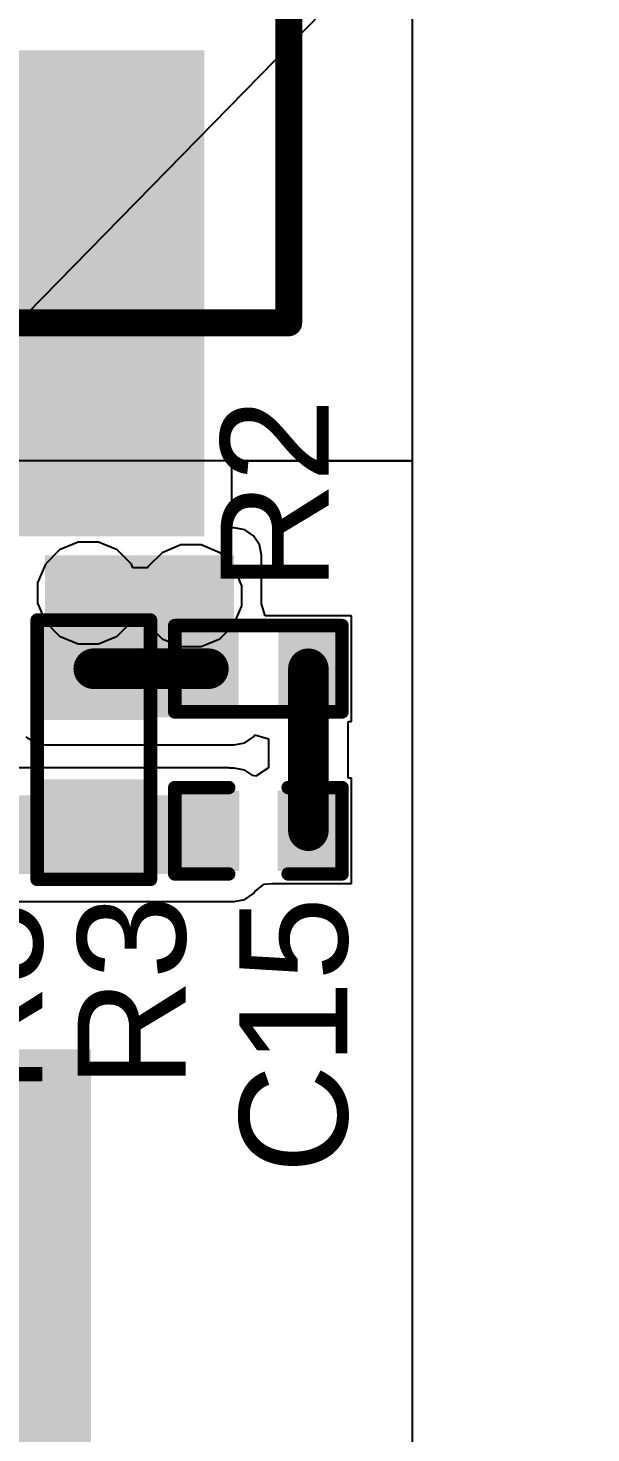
# Model space of a CAD drawing. Header units: millimetres. Extents: x 0 to 5381, y 0 to 5431.
# Drawn here: x 84.57 to 89.87, y 14.43 to 27.64 of the extents above; entities that cross this region are included whole.
import ezdxf

# ---------------------------------------------------------------- set-up
doc = ezdxf.new("R2010")
doc.units = ezdxf.units.MM
for name, color, linetype in [('BottomLayer', 5, 'Continuous'), ('BottomSolder', 6, 'Continuous'), ('TopLayer', 1, 'Continuous'), ('TopOverlay', 2, 'Continuous'), ('TopPaste', 8, 'Continuous'), ('TopSolder', 216, 'Continuous'), ('ViaHoleLayer', 16, 'Continuous')]:
    doc.layers.add(name, color=color, linetype=linetype)
doc.styles.add('Arial', font='', dxfattribs={"height": 0.2})
doc.styles.get('Arial').set_extended_font_data('Arial')

# ---------------------------------------------------------------- blocks, each defined once
blk = doc.blocks.new('MWSA1206S_6R8MT_2')
at = {"layer": 'TopOverlay', "const_width": 0.254}
for points in [[(-6.71, -3.231), (-6.71, -6.33)], [(-6.71, -6.33), (6.69, -6.33)]]:
    blk.add_lwpolyline(points, dxfattribs=at)
at = {"layer": 'TopOverlay', "const_width": 0.127}
blk.add_lwpolyline([(-6.773, -6.33, 1), (-6.646, -6.33, 1)], format="xyb", close=True, dxfattribs=at)
blk.add_lwpolyline([(-6.773, -6.33, 1), (-6.646, -6.33, 1)], format="xyb", close=True, dxfattribs=at)
blk = doc.blocks.new('10_VQFN_HR__3_3__5')
at = {"layer": 'TopSolder'}
blk.add_line((1.024, -0.475), (-5298.845, -5410.881), dxfattribs=at)
blk = doc.blocks.new('R___0603_24')
at = {"layer": 'TopLayer'}
for points in [[(-0.381, 0.4445), (-0.381, -0.4445), (-1.143, -0.4445), (-1.143, 0.4445)], [(1.143, 0.4445), (1.143, -0.4445), (0.381, -0.4445), (0.381, 0.4445)]]:
    blk.add_hatch(color=1, dxfattribs=at).paths.add_polyline_path(points)
at = {"layer": 'TopPaste'}
for points in [[(-0.381, 0.4445), (-0.381, -0.4445), (-1.143, -0.4445), (-1.143, 0.4445)], [(1.143, 0.4445), (1.143, -0.4445), (0.381, -0.4445), (0.381, 0.4445)]]:
    blk.add_hatch(color=8, dxfattribs=at).paths.add_polyline_path(points)
at = {"layer": 'TopSolder'}
for points in [[(-0.2794, 0.5461), (-0.2794, -0.5461), (-1.2446, -0.5461), (-1.2446, 0.5461)], [(1.2446, 0.5461), (1.2446, -0.5461), (0.2794, -0.5461), (0.2794, 0.5461)]]:
    blk.add_hatch(color=216, dxfattribs=at).paths.add_polyline_path(points)
at = {"layer": 'TopOverlay', "const_width": 0.127}
for points in [[(-1.2192, 0.5334), (-1.2192, -0.5334)], [(-1.2192, 0.5334), (1.2192, 0.5334)], [(1.2192, 0.5334), (1.2192, -0.5334)], [(-1.2192, -0.5334), (1.2192, -0.5334)]]:
    blk.add_lwpolyline(points, dxfattribs=at)
at = {"layer": 'TopOverlay', "const_width": 0.0635}
for points in [[(-1.25095, 0.5334, 1), (-1.18745, 0.5334, 1)], [(-1.25095, 0.5334, 1), (-1.18745, 0.5334, 1)], [(1.18745, 0.5334, 1), (1.25095, 0.5334, 1)], [(1.18745, 0.5334, 1), (1.25095, 0.5334, 1)], [(-1.25095, -0.5334, 1), (-1.18745, -0.5334, 1)], [(-1.25095, -0.5334, 1), (-1.18745, -0.5334, 1)], [(1.18745, -0.5334, 1), (1.25095, -0.5334, 1)], [(1.18745, -0.5334, 1), (1.25095, -0.5334, 1)]]:
    blk.add_lwpolyline(points, format="xyb", close=True, dxfattribs=at)
blk = doc.blocks.new('R___0402_25')
at = {"layer": 'TopLayer'}
for points in [[(-0.699, -0.318), (-0.699, 0.318), (-0.241, 0.318), (-0.241, -0.318)], [(0.241, -0.318), (0.241, 0.318), (0.699, 0.318), (0.699, -0.318)]]:
    blk.add_hatch(color=1, dxfattribs=at).paths.add_polyline_path(points)
at = {"layer": 'TopPaste'}
for points in [[(-0.699, -0.318), (-0.699, 0.318), (-0.241, 0.318), (-0.241, -0.318)], [(0.241, -0.318), (0.241, 0.318), (0.699, 0.318), (0.699, -0.318)]]:
    blk.add_hatch(color=8, dxfattribs=at).paths.add_polyline_path(points)
at = {"layer": 'TopSolder'}
for points in [[(-0.754, -0.373), (-0.754, 0.373), (-0.186, 0.373), (-0.186, -0.373)], [(0.186, -0.373), (0.186, 0.373), (0.754, 0.373), (0.754, -0.373)]]:
    blk.add_hatch(color=216, dxfattribs=at).paths.add_polyline_path(points)
at = {"layer": 'TopOverlay'}
for points, const_width in [([(0.787, 0.406), (-0.787, 0.406)], 0.127), ([(-0.787, 0.406), (-0.787, -0.406)], 0.127), ([(0.787, 0.406), (0.787, -0.406)], 0.127), ([(0.787, -0.406), (-0.787, -0.406)], 0.127), ([(0.813, -0.432), (-0.813, -0.432)], 0.00323)]:
    blk.add_lwpolyline(points, dxfattribs=dict(at, const_width=const_width))
for points, const_width in [([(-0.819, 0.406, 1), (-0.756, 0.406, 1)], 0.0635), ([(-0.819, 0.406, 1), (-0.756, 0.406, 1)], 0.0635), ([(0.756, 0.406, 1), (0.819, 0.406, 1)], 0.0635), ([(0.756, 0.406, 1), (0.819, 0.406, 1)], 0.0635), ([(-0.819, -0.406, 1), (-0.756, -0.406, 1)], 0.0635), ([(-0.819, -0.406, 1), (-0.756, -0.406, 1)], 0.0635), ([(0.756, -0.406, 1), (0.819, -0.406, 1)], 0.0635), ([(0.756, -0.406, 1), (0.819, -0.406, 1)], 0.0635), ([(-0.814, -0.432, 1), (-0.812, -0.432, 1)], 0.00161), ([(0.812, -0.432, 1), (0.814, -0.432, 1)], 0.00161)]:
    blk.add_lwpolyline(points, format="xyb", close=True, dxfattribs=dict(at, const_width=const_width))
blk = doc.blocks.new('C___0402_69')
at = {"layer": 'TopLayer'}
for points in [[(-0.699, -0.318), (-0.699, 0.318), (-0.241, 0.318), (-0.241, -0.318)], [(0.241, -0.318), (0.241, 0.318), (0.699, 0.318), (0.699, -0.318)]]:
    blk.add_hatch(color=1, dxfattribs=at).paths.add_polyline_path(points)
at = {"layer": 'TopPaste'}
for points in [[(-0.699, -0.318), (-0.699, 0.318), (-0.241, 0.318), (-0.241, -0.318)], [(0.241, -0.318), (0.241, 0.318), (0.699, 0.318), (0.699, -0.318)]]:
    blk.add_hatch(color=8, dxfattribs=at).paths.add_polyline_path(points)
at = {"layer": 'TopSolder'}
for points in [[(-0.758, -0.377), (-0.758, 0.377), (-0.181, 0.377), (-0.181, -0.377)], [(0.181, -0.377), (0.181, 0.377), (0.758, 0.377), (0.758, -0.377)]]:
    blk.add_hatch(color=216, dxfattribs=at).paths.add_polyline_path(points)
at = {"layer": 'TopOverlay', "const_width": 0.127}
for points in [[(-0.787, -0.406), (-0.787, 0.406)], [(-0.787, 0.406), (-0.279, 0.406)], [(0.279, 0.406), (0.787, 0.406)], [(0.787, -0.406), (0.787, 0.406)], [(-0.787, -0.406), (-0.279, -0.406)], [(0.279, -0.406), (0.787, -0.406)]]:
    blk.add_lwpolyline(points, dxfattribs=at)
at = {"layer": 'TopOverlay', "const_width": 0.0635}
for points in [[(-0.819, 0.406, 1), (-0.756, 0.406, 1)], [(-0.819, 0.406, 1), (-0.756, 0.406, 1)], [(-0.311, 0.406, 1), (-0.248, 0.406, 1)], [(0.248, 0.406, 1), (0.311, 0.406, 1)], [(0.756, 0.406, 1), (0.819, 0.406, 1)], [(0.756, 0.406, 1), (0.819, 0.406, 1)], [(-0.819, -0.406, 1), (-0.756, -0.406, 1)], [(-0.819, -0.406, 1), (-0.756, -0.406, 1)], [(-0.311, -0.406, 1), (-0.248, -0.406, 1)], [(0.248, -0.406, 1), (0.311, -0.406, 1)], [(0.756, -0.406, 1), (0.819, -0.406, 1)], [(0.756, -0.406, 1), (0.819, -0.406, 1)]]:
    blk.add_lwpolyline(points, format="xyb", close=True, dxfattribs=at)

msp = doc.modelspace()

# ---------------------------------------------------------------- hatches: boundary and pattern name
at = {"layer": 'BottomLayer'}
h = msp.add_hatch(color=5, dxfattribs=at)
edge = h.paths.add_edge_path()
edge.add_arc((85.141, 22.327), 0.3, 0, 360)
h = msp.add_hatch(color=5, dxfattribs=at)
edge = h.paths.add_edge_path()
edge.add_arc((86.106, 22.301), 0.3, 0, 360)
at = {"layer": 'BottomSolder'}
h = msp.add_hatch(color=6, dxfattribs=at)
edge = h.paths.add_edge_path()
edge.add_arc((85.141, 22.327), 0.15, 0, 360)
h = msp.add_hatch(color=6, dxfattribs=at)
edge = h.paths.add_edge_path()
edge.add_arc((86.106, 22.301), 0.15, 0, 360)
at = {"layer": 'TopLayer'}
for points in [[(75.235, 27.432), (75.235, 22.86), (86.233, 22.86), (86.233, 27.432)], [(84.734, 21.158), (86.512, 21.158), (86.512, 22.682), (84.734, 22.682)], [(82.595, 20.093), (86.462, 20.093), (86.462, 20.423), (82.595, 20.423)], [(83.718, 19.685), (86.512, 19.685), (86.512, 20.422), (83.718, 20.422)], [(85.166, 18.034), (81.153, 18.034), (81.153, 1.372), (85.166, 1.372)]]:
    msp.add_hatch(color=1, dxfattribs=at).paths.add_polyline_path(points)
h = msp.add_hatch(color=1, dxfattribs=at)
edge = h.paths.add_edge_path()
edge.add_arc((85.141, 22.327), 0.3, 0, 360)
h = msp.add_hatch(color=1, dxfattribs=at)
edge = h.paths.add_edge_path()
edge.add_arc((86.106, 22.301), 0.3, 0, 360)
at = {"layer": 'TopSolder'}
h = msp.add_hatch(color=216, dxfattribs=at)
edge = h.paths.add_edge_path()
edge.add_arc((85.141, 22.327), 0.15, 0, 360)
h = msp.add_hatch(color=216, dxfattribs=at)
edge = h.paths.add_edge_path()
edge.add_arc((86.106, 22.301), 0.15, 0, 360)
at = {"layer": 'ViaHoleLayer'}
h = msp.add_hatch(color=16, dxfattribs=at)
edge = h.paths.add_edge_path()
edge.add_arc((85.141, 22.327), 0.15, 0, 360)
h = msp.add_hatch(color=16, dxfattribs=at)
edge = h.paths.add_edge_path()
edge.add_arc((86.106, 22.301), 0.15, 0, 360)

# ---------------------------------------------------------------- linework, layer by layer
at = {"layer": 'BottomLayer'}
for p, q in [((88.189, 77.394), (88.189, 0)), ((84.87, 22.732), (84.736, 22.597)), ((85.046, 22.804), (84.87, 22.732)), ((85.236, 22.804), (85.046, 22.804)), ((85.411, 22.732), (85.236, 22.804)), ((85.546, 22.597), (85.411, 22.732)), ((86.011, 22.779), (85.835, 22.706)), ((86.201, 22.779), (86.011, 22.779)), ((86.377, 22.706), (86.201, 22.779)), ((84.736, 22.597), (84.663, 22.422)), ((85.56, 22.563), (85.546, 22.597)), ((85.835, 22.706), (85.701, 22.572)), ((86.511, 22.572), (86.377, 22.706)), ((85.697, 22.563), (85.56, 22.563)), ((85.701, 22.572), (85.697, 22.563)), ((86.584, 22.396), (86.511, 22.572)), ((84.663, 22.422), (84.663, 22.232)), ((86.584, 22.206), (86.584, 22.396)), ((84.663, 22.232), (84.736, 22.056)), ((86.511, 22.031), (86.584, 22.206)), ((84.736, 22.056), (84.87, 21.922)), ((85.411, 21.922), (85.546, 22.056)), ((85.546, 22.056), (85.549, 22.065)), ((85.549, 22.065), (85.687, 22.065)), ((85.687, 22.065), (85.701, 22.031)), ((85.701, 22.031), (85.835, 21.896)), ((86.377, 21.896), (86.511, 22.031)), ((84.87, 21.922), (85.046, 21.849)), ((85.046, 21.849), (85.236, 21.849)), ((85.236, 21.849), (85.411, 21.922)), ((85.835, 21.896), (86.011, 21.823)), ((86.011, 21.823), (86.201, 21.823)), ((86.201, 21.823), (86.377, 21.896))]:
    msp.add_line(p, q, dxfattribs=at)
at = {"layer": 'TopLayer'}
for p, q in [((88.189, 39.395), (88.189, 23.571)), ((88.189, 23.571), (73.99, 23.571)), ((86.492, 22.941), (86.492, 23.571)), ((86.492, 23.571), (88.189, 23.571)), ((88.189, 23.571), (88.189, 23.444)), ((88.189, 23.444), (88.189, 0)), ((86.512, 22.941), (86.492, 22.941)), ((86.612, 22.921), (86.512, 22.941)), ((86.696, 22.865), (86.612, 22.921)), ((86.752, 22.781), (86.696, 22.865)), ((86.771, 22.682), (86.752, 22.781)), ((86.771, 22.224), (86.771, 22.682)), ((86.805, 22.111), (86.771, 22.224)), ((87.617, 22.111), (86.805, 22.111)), ((87.617, 21.12), (87.617, 22.111)), ((87.586, 20.587), (87.586, 21.12)), ((87.586, 21.12), (87.617, 21.12)), ((84.551, 20.975), (84.635, 20.919)), ((84.635, 20.919), (84.734, 20.899)), ((84.734, 20.899), (86.512, 20.899)), ((86.512, 20.899), (86.612, 20.919)), ((86.612, 20.919), (86.696, 20.975)), ((86.696, 20.975), (86.708, 20.994)), ((86.708, 20.994), (86.835, 20.956)), ((86.835, 20.956), (86.835, 20.683)), ((86.462, 20.682), (82.595, 20.682)), ((86.471, 20.681), (86.462, 20.682)), ((86.512, 20.681), (86.471, 20.681)), ((86.612, 20.661), (86.512, 20.681)), ((86.687, 20.61), (86.612, 20.661)), ((86.835, 20.683), (86.717, 20.604)), ((86.717, 20.604), (86.687, 20.61)), ((87.617, 20.587), (87.586, 20.587)), ((87.617, 19.596), (87.617, 20.587)), ((86.708, 19.521), (86.796, 19.59)), ((86.796, 19.59), (86.873, 19.596)), ((86.873, 19.596), (87.617, 19.596)), ((83.718, 19.426), (86.512, 19.426)), ((86.512, 19.426), (86.612, 19.446)), ((86.612, 19.446), (86.696, 19.502)), ((86.696, 19.502), (86.708, 19.521))]:
    msp.add_line(p, q, dxfattribs=at)
at = {"layer": 'TopLayer', "const_width": 0.381}
for points in [[(85.192, 21.615), (86.271, 21.615)], [(87.211, 20.091), (87.211, 21.615)]]:
    msp.add_lwpolyline(points, dxfattribs=at)
at = {"layer": 'TopLayer', "const_width": 0.191}
for points in [[(85.096, 21.615, 1), (85.287, 21.615, 1)], [(86.176, 21.615, 1), (86.366, 21.615, 1)], [(87.116, 21.615, 1), (87.306, 21.615, 1)], [(87.116, 20.091, 1), (87.306, 20.091, 1)]]:
    msp.add_lwpolyline(points, format="xyb", close=True, dxfattribs=at)

# ---------------------------------------------------------------- block references
for name, p, rotation in [('10_VQFN_HR__3_3__5', (81.723, 20.537), 180), ('MWSA1206S_6R8MT_2', (80.696, 31.578), 90), ('R___0603_24', (85.192, 20.853), 90), ('R___0402_25', (86.741, 21.615), 180)]:
    msp.add_blockref(name, p, dxfattribs=dict(rotation=rotation))
msp.add_blockref('C___0402_69', (86.741, 20.091))

# ---------------------------------------------------------------- texts
at = {"layer": 'TopOverlay', "style": 'Arial'}
for s, p in [('R2', (87.401, 22.344)), ('R5', (84.709, 17.619)), ('R3', (86.055, 17.67)), ('C15', (87.579, 16.866))]:
    msp.add_text(s, height=1.016, rotation=90, dxfattribs=at).set_placement(p)

doc.saveas('drawing.dxf')
